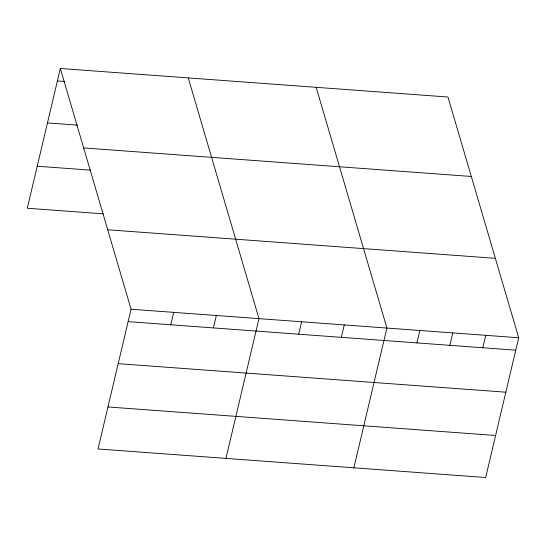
<?xml version="1.0" encoding="UTF-8"?>
<svg xmlns="http://www.w3.org/2000/svg" width="546" height="546" viewBox="0 0 546 546"><rect width="100%" height="100%" fill="white"/><g stroke="black" fill="none" stroke-linecap="round" stroke-linejoin="round"><path stroke-width="0.82" d="M60.333 68.489L131.06 309.22L98.027 448.976L485.667 477.511L518.7 337.756L447.973 97.024L60.333 68.489L27.3 208.244L103.385 213.841M170.768 324.781L173.703 312.36M213.404 327.921L216.339 315.499M225.948 458.394L258.981 318.639L188.254 77.907M298.689 334.2L301.624 321.778M341.325 337.339L344.26 324.918M353.869 467.813L386.902 328.057L316.175 87.319M416.919 342.902L419.854 330.48M449.863 345.325L452.805 332.91M482.814 347.754L485.749 335.333M57.398 80.904L64.926 81.463M47.468 122.925L77.566 125.143M83.674 147.932L471.314 176.467M37.23 166.223L90.745 170.161M107.719 229.777L495.358 258.319M131.06 309.22L518.7 337.756M128.126 321.642L515.765 350.177M118.195 363.663L505.828 392.199M107.958 406.954L495.597 435.49"/></g></svg>
